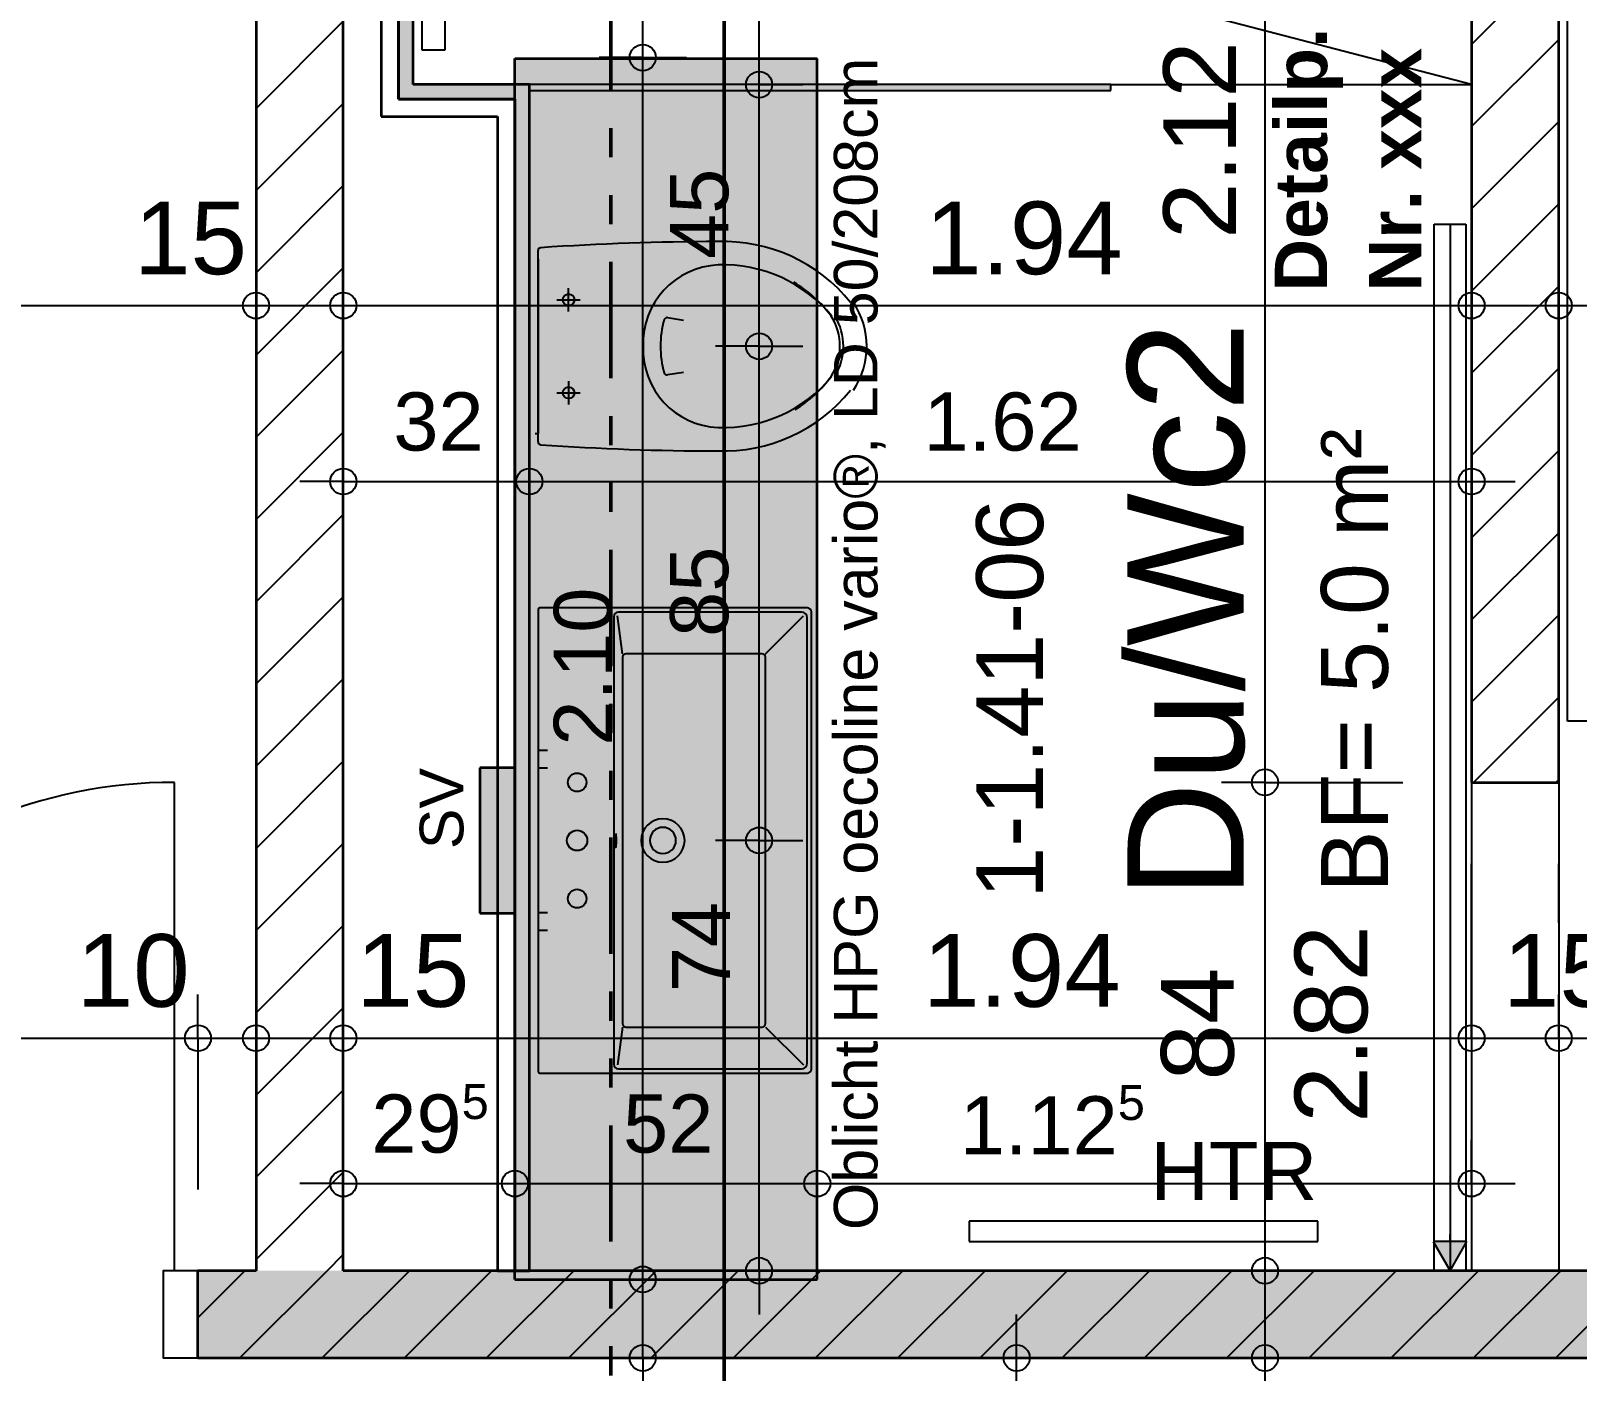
# Model space of a CAD drawing. Header units: centimetres. Extents: x 0.3 to 84.3, y 0.3 to 59.7.
# Drawn here: x 40.04 to 45.35, y 40.55 to 45.16 of the extents above; entities that cross this region are included whole.
import ezdxf

# ---------------------------------------------------------------- set-up
doc = ezdxf.new("R2010")
doc.units = ezdxf.units.CM
for name, pattern in [('AUSGEZOGEN', [0]), ('LINIE_23', [0.79, 0.4, -0.13, 0, -0.13, 0, -0.13]), ('PHANTOM', [63.5, 31.75, -6.35, 6.35, -6.35, 6.35, -6.35]), ('RAND', [44.45, 12.7, -6.35, 12.7, -6.35, 0, -6.35]), ('STRICHPUNKT', [25.4, 12.7, -6.35, 0, -6.35]), ('VERDECKT', [9.525, 6.35, -3.175])]:
    doc.linetypes.add(name, pattern=pattern)
for name, color, linetype, lineweight in [('Bad', 7, 'AUSGEZOGEN', 25), ('Bauachsen grob', 7, 'RAND', 25), ('Decke', 7, 'AUSGEZOGEN', 35), ('Fuellflaeche tragende Wände MW', 7, 'AUSGEZOGEN', 25), ('Leichtbauwaende', 7, 'AUSGEZOGEN', 35), ('Raumbezeichnung', 7, 'AUSGEZOGEN', 35), ('Schnittbegrenzung', 7, 'AUSGEZOGEN', 25), ('Text Werkplan Ausfuehrung', 7, 'AUSGEZOGEN', 50), ('Tuerzarge', 7, 'AUSGEZOGEN', 25), ('Vermassung Bodenplatte', 180, 'VERDECKT', 50), ('Vermassung Decke', 180, 'VERDECKT', 50), ('Wand Mauerwerk tragend', 7, 'AUSGEZOGEN', 35), ('Werkplan- Ausfuehrungsmasse', 7, 'AUSGEZOGEN', 25)]:
    doc.layers.add(name, color=color, linetype=linetype, lineweight=lineweight)
for name, color, linetype, lineweight, true_color in [('Fachplaner Sanitaer', 7, 'AUSGEZOGEN', 35, 0x656565), ('HLK Apparate', 7, 'AUSGEZOGEN', 35, 0x656565), ('HLK Text', 7, 'AUSGEZOGEN', 35, 0x656565), ('Moebel', 7, 'AUSGEZOGEN', 25, 0xababab), ('Sanitaer Apparate', 7, 'AUSGEZOGEN', 35, 0x656565), ('Sanitaer Text', 7, 'AUSGEZOGEN', 35, 0x656565), ('Sanitaer Vermassung', 7, 'AUSGEZOGEN', 35, 0x656565)]:
    doc.layers.add(name, color=color, linetype=linetype, lineweight=lineweight, true_color=true_color)
doc.styles.add('ARIAL', font='ARIAL.TTF')

msp = doc.modelspace()

# ---------------------------------------------------------------- hatches: boundary and pattern name
at = {"layer": 'Bad', "linetype": 'AUSGEZOGEN', "lineweight": 25, "true_color": 0xa8ffff}
msp.add_hatch(color=131, dxfattribs=at).paths.add_polyline_path([(43.75, 44.974), (41.75, 44.974), (41.75, 44.954), (43.75, 44.954)])
at = {"layer": 'Decke', "linetype": 'AUSGEZOGEN', "lineweight": 35, "true_color": 0xedf5de}
msp.add_hatch(color=7, dxfattribs=at).paths.add_polyline_path([(42.74, 45.064), (41.7, 45.064), (41.7, 40.864), (42.74, 40.864)])
at = {"layer": 'Fachplaner Sanitaer', "linetype": 'AUSGEZOGEN', "lineweight": 35, "true_color": 0xedf5de}
msp.add_hatch(color=7, dxfattribs=at).paths.add_polyline_path([(41.58, 42.124), (41.7, 42.124), (41.7, 42.624), (41.58, 42.624)])
at = {"layer": 'Fuellflaeche tragende Wände MW', "linetype": 'AUSGEZOGEN', "lineweight": 25}
for points in [[(40.61, 40.894), (40.61, 40.594), (44.69, 40.594), (44.69, 40.894)], [(44.69, 40.894), (44.69, 40.594), (47.25, 40.594), (47.25, 40.894)]]:
    msp.add_hatch(color=254, dxfattribs=at).paths.add_polyline_path(points)
at = {"layer": 'Leichtbauwaende', "linetype": 'AUSGEZOGEN', "lineweight": 25, "true_color": 0xababab}
for points in [[(41.3, 46.814), (41.3, 44.924), (41.35, 44.924), (41.35, 46.814)], [(41.35, 44.924), (41.75, 44.924), (41.75, 44.974), (41.35, 44.974)], [(41.7, 44.924), (41.7, 40.894), (41.75, 40.894), (41.75, 44.924)]]:
    msp.add_hatch(color=253, dxfattribs=at).paths.add_polyline_path(points)
at = {"layer": 'Tuerzarge', "linetype": 'AUSGEZOGEN', "lineweight": 25}
msp.add_hatch(color=7, dxfattribs=at).paths.add_polyline_path([(44.8585, 40.994), (44.916, 40.894), (44.9735, 40.994)])

# ---------------------------------------------------------------- linework, layer by layer
at = {"layer": 'Bad', "color": 7, "linetype": 'AUSGEZOGEN', "lineweight": 25}
for p, q in [((41.38, 46.694), (41.38, 45.094)), ((41.46, 45.094), (41.46, 46.694)), ((44.99, 44.974), (41.46, 45.894)), ((41.38, 45.094), (41.46, 45.094)), ((43.75, 44.974), (41.75, 44.974)), ((41.75, 44.974), (41.75, 44.954)), ((41.75, 44.954), (43.75, 44.954)), ((43.75, 44.954), (43.75, 44.974)), ((43.75, 44.974), (44.99, 44.974)), ((41.78, 43.745), (41.78, 44.403)), ((41.78, 44.374), (41.78, 43.774)), ((41.8849, 44.194), (41.8849, 44.274)), ((41.8449, 44.234), (41.9249, 44.234)), ((42.2247, 44.1727), (42.2805, 44.164)), ((42.2805, 43.984), (42.2247, 43.9753)), ((41.8849, 43.954), (41.8849, 43.874)), ((41.8449, 43.914), (41.9249, 43.914)), ((41.77, 43.774), (41.78, 43.774))]:
    msp.add_line(p, q, dxfattribs=at)
for centre in [(41.8849, 44.234), (41.8849, 43.914)]:
    msp.add_circle(centre, 0.02, dxfattribs=at)
for centre, radius, start, end in [((41.79, 44.403), 0.01, 94.6082, 180), ((42.4065, 35.3479), 9.0861, 90.06271, 93.89586), ((42.416, 43.8707), 0.5637, 38.9266, 91.9699), ((42.4109, 44.0836), 0.2703, 92.3824, 182.0384), ((42.4164, 43.8706), 0.4834, 39.4207, 91.9854), ((42.4365, 43.9197), 0.4358, 36.2857, 59.1862), ((42.6374, 44.074), 0.2726, 326.4065, 33.5935), ((42.5334, 44.074), 0.3327, 164.028, 195.972), ((42.2232, 44.1628), 0.01, 81.1794, 164.028), ((42.6254, 44.074), 0.1926, 327.467, 32.533), ((42.6374, 44.074), 0.1926, 327.467, 32.533), ((42.4109, 44.0644), 0.2703, 177.9616, 267.6176), ((42.2232, 43.9852), 0.01, 195.972, 278.8206), ((42.416, 44.2773), 0.5637, 268.0301, 321.0734), ((42.4164, 44.2774), 0.4834, 268.0146, 320.5793), ((42.4371, 44.227), 0.4345, 301.5135, 323.8091), ((41.79, 43.745), 0.01, 180, 265.3918), ((42.4065, 52.8001), 9.0861, 266.10414, 269.9373)]:
    msp.add_arc(centre, radius, start, end, dxfattribs=at)
at = {"layer": 'Bauachsen grob', "color": 32, "linetype": 'LINIE_23', "lineweight": 50, "true_color": 0xc36e14}
msp.add_line((42.03, 1.394), (42.03, 57.974), dxfattribs=at)
at = {"layer": 'Decke', "color": 92, "linetype": 'RAND', "lineweight": 35, "true_color": 0x00c600}
for p, q in [((41.7, 45.064), (42.74, 45.064)), ((41.7, 40.864), (41.7, 45.064)), ((42.74, 40.864), (42.74, 45.064)), ((41.7, 40.864), (42.74, 40.864))]:
    msp.add_line(p, q, dxfattribs=at)
at = {"layer": 'Fachplaner Sanitaer', "color": 55, "linetype": 'VERDECKT', "lineweight": 35, "true_color": 0x91b44b}
for p, q in [((41.7, 42.624), (41.58, 42.624)), ((41.58, 42.624), (41.58, 42.124)), ((41.7, 42.124), (41.7, 42.624)), ((41.58, 42.124), (41.7, 42.124))]:
    msp.add_line(p, q, dxfattribs=at)
at = {"layer": 'HLK Apparate', "color": 251, "linetype": 'AUSGEZOGEN', "lineweight": 25, "true_color": 0x656565}
for p, q in [((44.462, 41.064), (43.262, 41.064)), ((43.262, 41.064), (43.262, 40.994)), ((44.462, 40.994), (44.462, 41.064)), ((43.262, 40.994), (44.462, 40.994))]:
    msp.add_line(p, q, dxfattribs=at)
at = {"layer": 'Leichtbauwaende', "color": 7, "linetype": 'AUSGEZOGEN', "lineweight": 35}
for p, q in [((41.24, 46.814), (41.24, 44.864)), ((41.3, 44.924), (41.3, 46.814)), ((41.3, 46.814), (41.3, 44.924)), ((41.35, 44.974), (41.35, 46.814)), ((41.75, 44.974), (41.35, 44.974)), ((41.75, 44.924), (41.75, 44.974)), ((41.3, 44.924), (41.35, 44.924)), ((41.35, 44.924), (41.3, 44.924)), ((41.7, 44.924), (41.35, 44.924)), ((41.35, 44.924), (41.7, 44.924)), ((41.7, 44.864), (41.7, 44.924)), ((41.7, 44.924), (41.7, 44.864)), ((41.75, 40.894), (41.75, 44.924)), ((41.24, 44.864), (41.3, 44.864)), ((41.3, 44.864), (41.64, 44.864)), ((41.64, 44.864), (41.64, 40.894)), ((41.7, 40.894), (41.7, 44.864)), ((41.7, 44.864), (41.7, 40.894)), ((41.64, 40.894), (41.7, 40.894)), ((41.7, 40.894), (41.75, 40.894))]:
    msp.add_line(p, q, dxfattribs=at)
at = {"layer": 'Moebel', "color": 253, "linetype": 'AUSGEZOGEN', "lineweight": 25, "true_color": 0xababab}
for p, q in [((45.32, 42.784), (45.32, 46.784)), ((46.62, 42.784), (45.32, 42.784))]:
    msp.add_line(p, q, dxfattribs=at)
at = {"layer": 'Sanitaer Apparate', "color": 7, "linetype": 'AUSGEZOGEN', "lineweight": 25}
for p, q in [((41.78, 43.168), (41.78, 41.58)), ((42.706, 43.174), (41.786, 43.174)), ((42.0702, 43.016), (42.0534, 43.1462)), ((42.6856, 43.1596), (42.056, 43.1596)), ((42.5621, 43.016), (42.6922, 43.1462)), ((42.7056, 41.6084), (42.7056, 43.1396)), ((42.72, 41.588), (42.72, 43.16)), ((42.0702, 43.004), (42.0702, 41.744)), ((42.5501, 43.016), (42.0822, 43.016)), ((42.5621, 41.744), (42.5621, 43.004)), ((41.8118, 42.684), (41.7818, 42.684)), ((41.8118, 42.6227), (41.7818, 42.6227)), ((41.8118, 42.1252), (41.7818, 42.1252)), ((41.8118, 42.064), (41.7818, 42.064)), ((42.0702, 41.732), (42.0534, 41.6018)), ((42.0822, 41.732), (42.5501, 41.732)), ((42.5621, 41.732), (42.6922, 41.6018)), ((42.056, 41.5884), (42.6856, 41.5884)), ((41.786, 41.574), (42.706, 41.574))]:
    msp.add_line(p, q, dxfattribs=at)
msp.add_lwpolyline([(42.04, 43.1436), (42.04, 42.374), (42.04, 41.6044)], dxfattribs=at)
for centre, radius in [((41.9141, 42.574), 0.032), ((41.9141, 42.374), 0.035), ((41.9141, 42.174), 0.032)]:
    msp.add_circle(centre, radius, dxfattribs=at)
for centre, radius, start, end in [((41.786, 43.168), 0.006, 90, 180), ((42.056, 43.1436), 0.016, 90, 180), ((42.6856, 43.1396), 0.02, 0, 90), ((42.706, 43.16), 0.014, 0, 90), ((42.0822, 43.004), 0.012, 90, 180), ((42.5501, 43.004), 0.012, 0, 90), ((42.2091, 42.374), 0.075, 0, 180), ((42.2091, 42.374), 0.045, 0, 180), ((42.2091, 42.374), 0.075, 180, 0), ((42.2091, 42.374), 0.045, 180, 0), ((42.0822, 41.744), 0.012, 180, 270), ((42.5501, 41.744), 0.012, 270, 0), ((42.056, 41.6044), 0.016, 180, 270), ((42.6856, 41.6084), 0.02, 270, 0), ((42.706, 41.588), 0.014, 270, 0), ((41.786, 41.58), 0.006, 180, 270)]:
    msp.add_arc(centre, radius, start, end, dxfattribs=at)
msp.add_ellipse((42.0461, 42.374), major_axis=(0, 0.024), ratio=0.087489, dxfattribs=at)
at = {"layer": 'Sanitaer Vermassung', "color": 240, "linetype": 'AUSGEZOGEN', "lineweight": 25}
for p, q in [((42.54, 44.974), (42.54, 45.594)), ((42.54, 44.974), (42.39, 44.974)), ((42.54, 44.974), (42.69, 44.974)), ((42.54, 44.974), (42.54, 44.974)), ((42.54, 44.074), (42.54, 44.974)), ((42.54, 44.074), (42.39, 44.074)), ((42.54, 44.074), (42.69, 44.074)), ((42.54, 44.074), (42.54, 44.074)), ((42.54, 42.374), (42.54, 44.074)), ((41.11, 43.6088), (41.11, 43.7588)), ((41.75, 43.6088), (41.75, 43.7588)), ((44.99, 43.6088), (44.99, 43.7588)), ((41.11, 43.6088), (40.96, 43.6088)), ((41.11, 43.6088), (41.11, 43.4588)), ((41.11, 43.6088), (41.11, 43.6088)), ((41.11, 43.6088), (41.75, 43.6088)), ((41.75, 43.6088), (41.75, 43.4588)), ((41.75, 43.6088), (41.75, 43.6088)), ((41.75, 43.6088), (44.99, 43.6088)), ((44.99, 43.6088), (44.99, 43.4588)), ((44.99, 43.6088), (44.99, 43.6088)), ((44.99, 43.6088), (45.14, 43.6088)), ((42.54, 42.374), (42.39, 42.374)), ((42.54, 42.374), (42.69, 42.374)), ((42.54, 42.374), (42.54, 42.374)), ((42.54, 40.894), (42.54, 42.374)), ((42.54, 40.894), (42.39, 40.894)), ((42.54, 40.894), (42.69, 40.894)), ((42.54, 40.894), (42.54, 40.894)), ((42.54, 40.894), (42.54, 40.744))]:
    msp.add_line(p, q, dxfattribs=at)
for centre in [(42.54, 44.974), (42.54, 44.074), (41.11, 43.6088), (41.75, 43.6088), (44.99, 43.6088), (42.54, 42.374), (42.54, 40.894)]:
    msp.add_circle(centre, 0.045, dxfattribs=at)
at = {"layer": 'Schnittbegrenzung', "color": 14, "linetype": 'STRICHPUNKT', "lineweight": 50, "true_color": 0xb20000}
msp.add_line((42.42, 46.214), (42.42, 22.214), dxfattribs=at)
at = {"layer": 'Tuerzarge', "color": 7, "linetype": 'PHANTOM', "lineweight": 25}
for p, q in [((44.862, 40.894), (44.862, 44.494)), ((44.862, 44.494), (44.97, 44.494)), ((44.97, 44.494), (44.97, 40.894)), ((44.97, 40.894), (44.862, 40.894))]:
    msp.add_line(p, q, dxfattribs=at)
at = {"layer": 'Tuerzarge', "color": 7, "linetype": 'AUSGEZOGEN', "lineweight": 25}
for p, q in [((44.916, 44.494), (44.916, 40.894)), ((40.53, 40.894), (40.53, 42.574)), ((44.916, 40.994), (44.916, 41.019)), ((44.9735, 40.994), (44.8585, 40.994)), ((44.8585, 40.994), (44.916, 40.894)), ((44.916, 40.894), (44.9735, 40.994)), ((44.916, 40.894), (44.916, 40.894)), ((44.916, 40.894), (44.916, 40.894)), ((44.916, 40.894), (44.916, 40.894))]:
    msp.add_line(p, q, dxfattribs=at)
msp.add_lwpolyline([(40.61, 40.894), (40.49, 40.894), (40.49, 40.594), (40.61, 40.594), (40.61, 40.894)], dxfattribs=at)
msp.add_arc((40.53, 40.894), 1.68, 90, 180, dxfattribs=at)
at = {"layer": 'Vermassung Bodenplatte', "color": 92, "linetype": 'AUSGEZOGEN', "lineweight": 25, "true_color": 0x00c600}
for p, q in [((43.4256, 40.594), (43.4256, 40.744)), ((43.4256, 40.594), (43.2756, 40.594)), ((43.4256, 40.594), (43.5756, 40.594)), ((43.4256, 40.594), (43.4256, 40.594)), ((43.4256, 37.634), (43.4256, 40.594))]:
    msp.add_line(p, q, dxfattribs=at)
msp.add_circle((43.4256, 40.594), 0.045, dxfattribs=at)
at = {"layer": 'Vermassung Decke', "color": 92, "linetype": 'AUSGEZOGEN', "lineweight": 25, "true_color": 0x00c600}
for p, q in [((42.14, 45.0669), (42.14, 46.814)), ((42.14, 45.0669), (41.99, 45.0669)), ((42.14, 45.0669), (42.29, 45.0669)), ((42.14, 45.0669), (42.14, 45.0669)), ((42.14, 40.864), (42.14, 45.0669)), ((41.11, 41.194), (41.11, 41.344)), ((41.7, 41.194), (41.7, 41.344)), ((42.74, 41.194), (42.74, 41.344)), ((44.99, 41.194), (44.99, 41.344)), ((41.11, 41.194), (40.96, 41.194)), ((41.11, 41.194), (41.11, 41.044)), ((41.11, 41.194), (41.11, 41.194)), ((41.11, 41.194), (41.7, 41.194)), ((41.7, 41.194), (41.7, 41.044)), ((41.7, 41.194), (41.7, 41.194)), ((41.7, 41.194), (42.74, 41.194)), ((42.74, 41.194), (42.74, 41.044)), ((42.74, 41.194), (42.74, 41.194)), ((42.74, 41.194), (44.99, 41.194)), ((44.99, 41.194), (44.99, 41.044)), ((44.99, 41.194), (44.99, 41.194)), ((44.99, 41.194), (45.14, 41.194)), ((42.14, 40.864), (41.99, 40.864)), ((42.14, 40.864), (42.29, 40.864)), ((42.14, 40.864), (42.14, 40.864)), ((42.14, 40.594), (42.14, 40.864)), ((42.14, 40.594), (41.99, 40.594)), ((42.14, 40.594), (42.29, 40.594)), ((42.14, 40.594), (42.14, 40.594)), ((42.14, 40.594), (42.14, 40.444))]:
    msp.add_line(p, q, dxfattribs=at)
for centre in [(42.14, 45.0669), (41.11, 41.194), (41.7, 41.194), (42.74, 41.194), (44.99, 41.194), (42.14, 40.864), (42.14, 40.594)]:
    msp.add_circle(centre, 0.045, dxfattribs=at)
at = {"layer": 'Wand Mauerwerk tragend', "color": 7, "linetype": 'AUSGEZOGEN', "lineweight": 35}
for p, q in [((40.81, 46.814), (40.81, 40.894)), ((41.11, 40.894), (41.11, 46.814)), ((44.99, 46.814), (44.99, 42.574)), ((45.29, 42.574), (45.29, 46.814)), ((44.99, 42.574), (45.29, 42.574)), ((40.61, 40.594), (40.61, 40.894)), ((40.81, 40.894), (40.61, 40.894)), ((41.64, 40.894), (41.11, 40.894)), ((41.7, 40.894), (41.64, 40.894)), ((41.75, 40.894), (41.7, 40.894)), ((44.99, 40.894), (41.75, 40.894)), ((45.29, 40.894), (44.99, 40.894)), ((47.25, 40.894), (45.29, 40.894)), ((40.61, 40.594), (44.98, 40.594)), ((44.98, 40.594), (47.25, 40.594))]:
    msp.add_line(p, q, dxfattribs=at)
at = {"layer": 'Wand Mauerwerk tragend', "color": 7, "linetype": 'AUSGEZOGEN', "lineweight": 25}
for p, q in [((44.99, 45.1125), (45.29, 45.4125)), ((40.81, 44.8923), (41.11, 45.1923)), ((44.99, 44.8297), (45.29, 45.1297)), ((40.81, 44.6095), (41.11, 44.9095)), ((44.99, 44.5468), (45.29, 44.8468)), ((40.81, 44.3266), (41.11, 44.6266)), ((44.99, 44.264), (45.29, 44.564)), ((40.81, 44.0438), (41.11, 44.3438)), ((44.99, 43.9812), (45.29, 44.2812)), ((40.81, 43.761), (41.11, 44.061)), ((44.99, 43.6983), (45.29, 43.9983)), ((40.81, 43.4781), (41.11, 43.7781)), ((44.99, 43.4155), (45.29, 43.7155)), ((40.81, 43.1953), (41.11, 43.4953)), ((44.99, 43.1326), (45.29, 43.4326)), ((40.81, 42.9124), (41.11, 43.2124)), ((44.99, 42.8498), (45.29, 43.1498)), ((40.81, 42.6296), (41.11, 42.9296)), ((44.997, 42.574), (45.29, 42.8669)), ((40.81, 42.3467), (41.11, 42.6467)), ((45.2799, 42.574), (45.29, 42.5841)), ((40.81, 42.0639), (41.11, 42.3639)), ((40.81, 41.7811), (41.11, 42.0811)), ((40.81, 41.4982), (41.11, 41.7982)), ((40.81, 41.2154), (41.11, 41.5154)), ((40.81, 40.9325), (41.11, 41.2325)), ((41.0543, 40.894), (41.11, 40.9497))]:
    msp.add_line(p, q, dxfattribs=at)
at = {"layer": 'Wand Mauerwerk tragend', "color": 7, "linetype": 'PHANTOM', "lineweight": 25}
for p, q in [((44.99, 42.574), (44.99, 40.894)), ((45.29, 42.574), (45.29, 40.894))]:
    msp.add_line(p, q, dxfattribs=at)
at = {"layer": 'Wand Mauerwerk tragend', "color": 7, "linetype": 'AUSGEZOGEN', "lineweight": 25}
for points in [[(40.61, 40.7325), (40.7715, 40.894), (40.7715, 40.894)], [(40.7543, 40.594), (41.0543, 40.894), (41.0543, 40.894)], [(41.0371, 40.594), (41.3371, 40.894), (41.3371, 40.894)], [(41.32, 40.594), (41.62, 40.894), (41.62, 40.894)], [(41.6028, 40.594), (41.9028, 40.894), (41.9028, 40.894)], [(41.8857, 40.594), (42.1857, 40.894), (42.1857, 40.894)], [(42.1685, 40.594), (42.4685, 40.894), (42.4685, 40.894)], [(42.4514, 40.594), (42.7514, 40.894), (42.7514, 40.894)], [(42.7342, 40.594), (43.0342, 40.894), (43.0342, 40.894)], [(43.017, 40.594), (43.317, 40.894), (43.317, 40.894)], [(43.2999, 40.594), (43.5999, 40.894), (43.5999, 40.894)], [(43.5827, 40.594), (43.8827, 40.894), (43.8827, 40.894)], [(43.8656, 40.594), (44.1656, 40.894), (44.1656, 40.894)], [(44.1484, 40.594), (44.4484, 40.894), (44.4484, 40.894)], [(44.4313, 40.594), (44.7313, 40.894), (44.7313, 40.894)], [(44.7141, 40.594), (45.0141, 40.894), (45.0141, 40.894)], [(44.9969, 40.594), (45.2969, 40.894), (45.2969, 40.894)], [(45.2798, 40.594), (45.5798, 40.894), (45.5798, 40.894)]]:
    msp.add_lwpolyline(points, dxfattribs=at)
at = {"layer": 'Werkplan- Ausfuehrungsmasse', "color": 7, "linetype": 'AUSGEZOGEN', "lineweight": 25}
for p, q in [((44.28, 42.574), (44.28, 46.814)), ((40.81, 44.214), (40.81, 44.364)), ((41.11, 44.214), (41.11, 44.364)), ((44.99, 44.214), (44.99, 44.364)), ((45.29, 44.214), (45.29, 44.364)), ((32.01, 44.214), (40.81, 44.214)), ((40.81, 44.214), (40.81, 44.064)), ((40.81, 44.214), (40.81, 44.214)), ((40.81, 44.214), (41.11, 44.214)), ((41.11, 44.214), (41.11, 44.064)), ((41.11, 44.214), (41.11, 44.214)), ((41.11, 44.214), (44.99, 44.214)), ((44.99, 44.214), (44.99, 44.064)), ((44.99, 44.214), (44.99, 44.214)), ((44.99, 44.214), (45.29, 44.214)), ((45.29, 44.214), (45.29, 44.064)), ((45.29, 44.214), (45.29, 44.214)), ((45.29, 44.214), (54.03, 44.214)), ((44.28, 42.574), (44.13, 42.574)), ((44.28, 42.574), (44.43, 42.574)), ((44.28, 42.574), (44.7538, 42.574)), ((44.28, 40.894), (44.28, 42.574)), ((45.29, 42.091), (45.29, 42.294)), ((40.61, 41.694), (40.61, 41.844)), ((40.81, 41.694), (40.81, 41.844)), ((41.11, 41.694), (41.11, 41.844)), ((44.99, 41.694), (44.99, 41.844)), ((45.29, 41.694), (45.29, 41.844)), ((38.77, 41.694), (40.61, 41.694)), ((40.61, 41.694), (40.61, 41.544)), ((40.61, 41.694), (40.81, 41.694)), ((40.81, 41.694), (40.81, 41.544)), ((40.81, 41.694), (40.81, 41.694)), ((40.81, 41.694), (41.11, 41.694)), ((41.11, 41.694), (41.11, 41.544)), ((41.11, 41.694), (41.11, 41.694)), ((41.11, 41.694), (44.99, 41.694)), ((44.99, 41.694), (44.99, 41.544)), ((44.99, 41.694), (45.29, 41.694)), ((45.29, 41.694), (45.29, 41.544)), ((45.29, 41.694), (47.25, 41.694)), ((44.28, 40.894), (44.13, 40.894)), ((44.28, 40.894), (44.43, 40.894)), ((44.28, 40.894), (44.28, 40.894)), ((44.28, 40.594), (44.28, 40.894)), ((44.28, 40.594), (44.13, 40.594)), ((44.28, 40.594), (44.43, 40.594)), ((44.28, 40.594), (44.28, 40.594)), ((44.28, 37.634), (44.28, 40.594))]:
    msp.add_line(p, q, dxfattribs=at)
for points in [[(44.99, 41.694), (44.99, 41.7562), (44.99, 41.7562), (44.99, 41.7566), (44.99, 41.7566), (44.99, 41.7581), (44.99, 41.7581), (44.99, 41.759), (44.99, 41.759), (44.99, 41.7623), (44.99, 41.7623), (44.99, 41.7635), (44.99, 41.7635), (44.99, 41.7637), (44.99, 41.7637), (44.99, 41.7715), (44.99, 41.7715), (44.99, 41.7715), (44.99, 41.7715), (44.99, 42.294)], [(45.29, 41.694), (45.29, 41.7559), (45.29, 41.7559), (45.29, 41.7565)], [(40.61, 41.694), (40.61, 41.5006), (40.61, 41.5006), (40.61, 41.174)]]:
    msp.add_lwpolyline(points, dxfattribs=at)
for centre in [(40.81, 44.214), (41.11, 44.214), (44.99, 44.214), (45.29, 44.214), (44.28, 42.574), (40.61, 41.694), (40.81, 41.694), (41.11, 41.694), (44.99, 41.694), (45.29, 41.694), (44.28, 40.894), (44.28, 40.594)]:
    msp.add_circle(centre, 0.045, dxfattribs=at)

# ---------------------------------------------------------------- texts
at = {"layer": 'HLK Text', "color": 251, "linetype": 'AUSGEZOGEN', "lineweight": 35, "true_color": 0x656565, "insert": (43.8853, 41.1373), "char_height": 0.2, "width": 0.1, "attachment_point": 7, "style": 'ARIAL'}
msp.add_mtext('HTR', dxfattribs=at)
at = {"layer": 'Raumbezeichnung', "color": 7, "linetype": 'AUSGEZOGEN', "lineweight": 35, "insert": (44.2124, 42.1725), "char_height": 0.4, "width": 0.2, "attachment_point": 7, "rotation": 90, "style": 'ARIAL'}
msp.add_mtext('Du/Wc2', dxfattribs=at)
at = {"layer": 'Raumbezeichnung', "color": 7, "linetype": 'AUSGEZOGEN', "lineweight": 50, "char_height": 0.23, "width": 0.115, "attachment_point": 7, "rotation": 90, "style": 'ARIAL'}
for s, insert in [('BF=\\~5.0\\~m²', (44.7057, 42.194)), ('1-1.41-06', (43.5198, 42.174))]:
    msp.add_mtext(s, dxfattribs=dict(at, insert=insert))
at = {"layer": 'Sanitaer Text', "color": 55, "linetype": 'AUSGEZOGEN', "lineweight": 25, "true_color": 0x91b44b, "insert": (41.525, 42.344), "char_height": 0.15, "width": 0.075, "attachment_point": 7, "rotation": 90, "style": 'ARIAL'}
msp.add_mtext('SV', dxfattribs=at)
at = {"layer": 'Sanitaer Vermassung', "color": 240, "linetype": 'AUSGEZOGEN', "lineweight": 35, "char_height": 0.2, "width": 0.1, "attachment_point": 7, "rotation": 90, "style": 'ARIAL'}
for s, insert in [('45', (42.4366, 44.3742)), ('85', (42.4366, 43.0742)), ('74', (42.44, 41.8521))]:
    msp.add_mtext(s, dxfattribs=dict(at, insert=insert))
at = {"layer": 'Sanitaer Vermassung', "color": 240, "linetype": 'AUSGEZOGEN', "lineweight": 35, "char_height": 0.2, "width": 0.1, "attachment_point": 7, "style": 'ARIAL'}
for s, insert in [('32', (41.282, 43.7124)), ('1.62', (43.1055, 43.7122))]:
    msp.add_mtext(s, dxfattribs=dict(at, insert=insert))
at = {"layer": 'Text Werkplan Ausfuehrung', "color": 7, "linetype": 'AUSGEZOGEN', "lineweight": 35, "char_height": 0.18, "width": 0.09, "attachment_point": 7, "rotation": 90, "style": 'ARIAL'}
for s, insert in [('\\fArial|i0|b1|c0|p0;Detailp.', (44.5478, 44.2618)), ('\\fArial|i0|b1|c0|p0;Nr.\\~xxx', (44.8178, 44.2618))]:
    msp.add_mtext(s, dxfattribs=dict(at, insert=insert))
at = {"layer": 'Text Werkplan Ausfuehrung', "color": 7, "linetype": 'AUSGEZOGEN', "lineweight": 25, "insert": (42.975, 41.034), "char_height": 0.15, "width": 0.075, "attachment_point": 7, "rotation": 90, "style": 'ARIAL'}
msp.add_mtext('Oblicht\\~HPG\\~oecoline\\~vario®,\\~LD\\~50/208cm', dxfattribs=at)
at = {"layer": 'Vermassung Decke', "color": 92, "linetype": 'AUSGEZOGEN', "lineweight": 35, "true_color": 0x00c600, "insert": (42.0366, 42.7002), "char_height": 0.2, "width": 0.1, "attachment_point": 7, "rotation": 90, "style": 'ARIAL'}
msp.add_mtext('2.10', dxfattribs=at)
at = {"layer": 'Vermassung Decke', "color": 92, "linetype": 'AUSGEZOGEN', "lineweight": 35, "true_color": 0x00c600, "attachment_point": 7, "style": 'ARIAL'}
for s, insert, char_height, width in [('5', (41.5171, 41.4141), 0.12, 0.06), ('5', (43.7736, 41.4107), 0.12, 0.06), ('29', (41.2063, 41.2974), 0.2, 0.1), ('52', (42.072, 41.2974), 0.2, 0.1), ('1.12', (43.2298, 41.294), 0.2, 0.1)]:
    msp.add_mtext(s, dxfattribs=dict(at, insert=insert, char_height=char_height, width=width))
at = {"layer": 'Werkplan- Ausfuehrungsmasse', "color": 7, "linetype": 'AUSGEZOGEN', "lineweight": 50, "char_height": 0.25, "width": 0.125, "attachment_point": 7, "rotation": 90, "style": 'ARIAL'}
for s, insert in [('2.12', (44.18, 44.4433)), ('2.82', (44.6353, 41.4033)), ('84', (44.1757, 41.5482))]:
    msp.add_mtext(s, dxfattribs=dict(at, insert=insert))
at = {"layer": 'Werkplan- Ausfuehrungsmasse', "color": 7, "linetype": 'AUSGEZOGEN', "lineweight": 50, "char_height": 0.25, "width": 0.125, "attachment_point": 7, "style": 'ARIAL'}
for s, insert in [('15', (40.3905, 44.3183)), ('1.94', (43.111, 44.3183)), ('10', (40.1932, 41.7983)), ('15', (41.155, 41.7983)), ('1.94', (43.1038, 41.7983)), ('15', (45.0981, 41.7983))]:
    msp.add_mtext(s, dxfattribs=dict(at, insert=insert))

doc.saveas('drawing.dxf')
